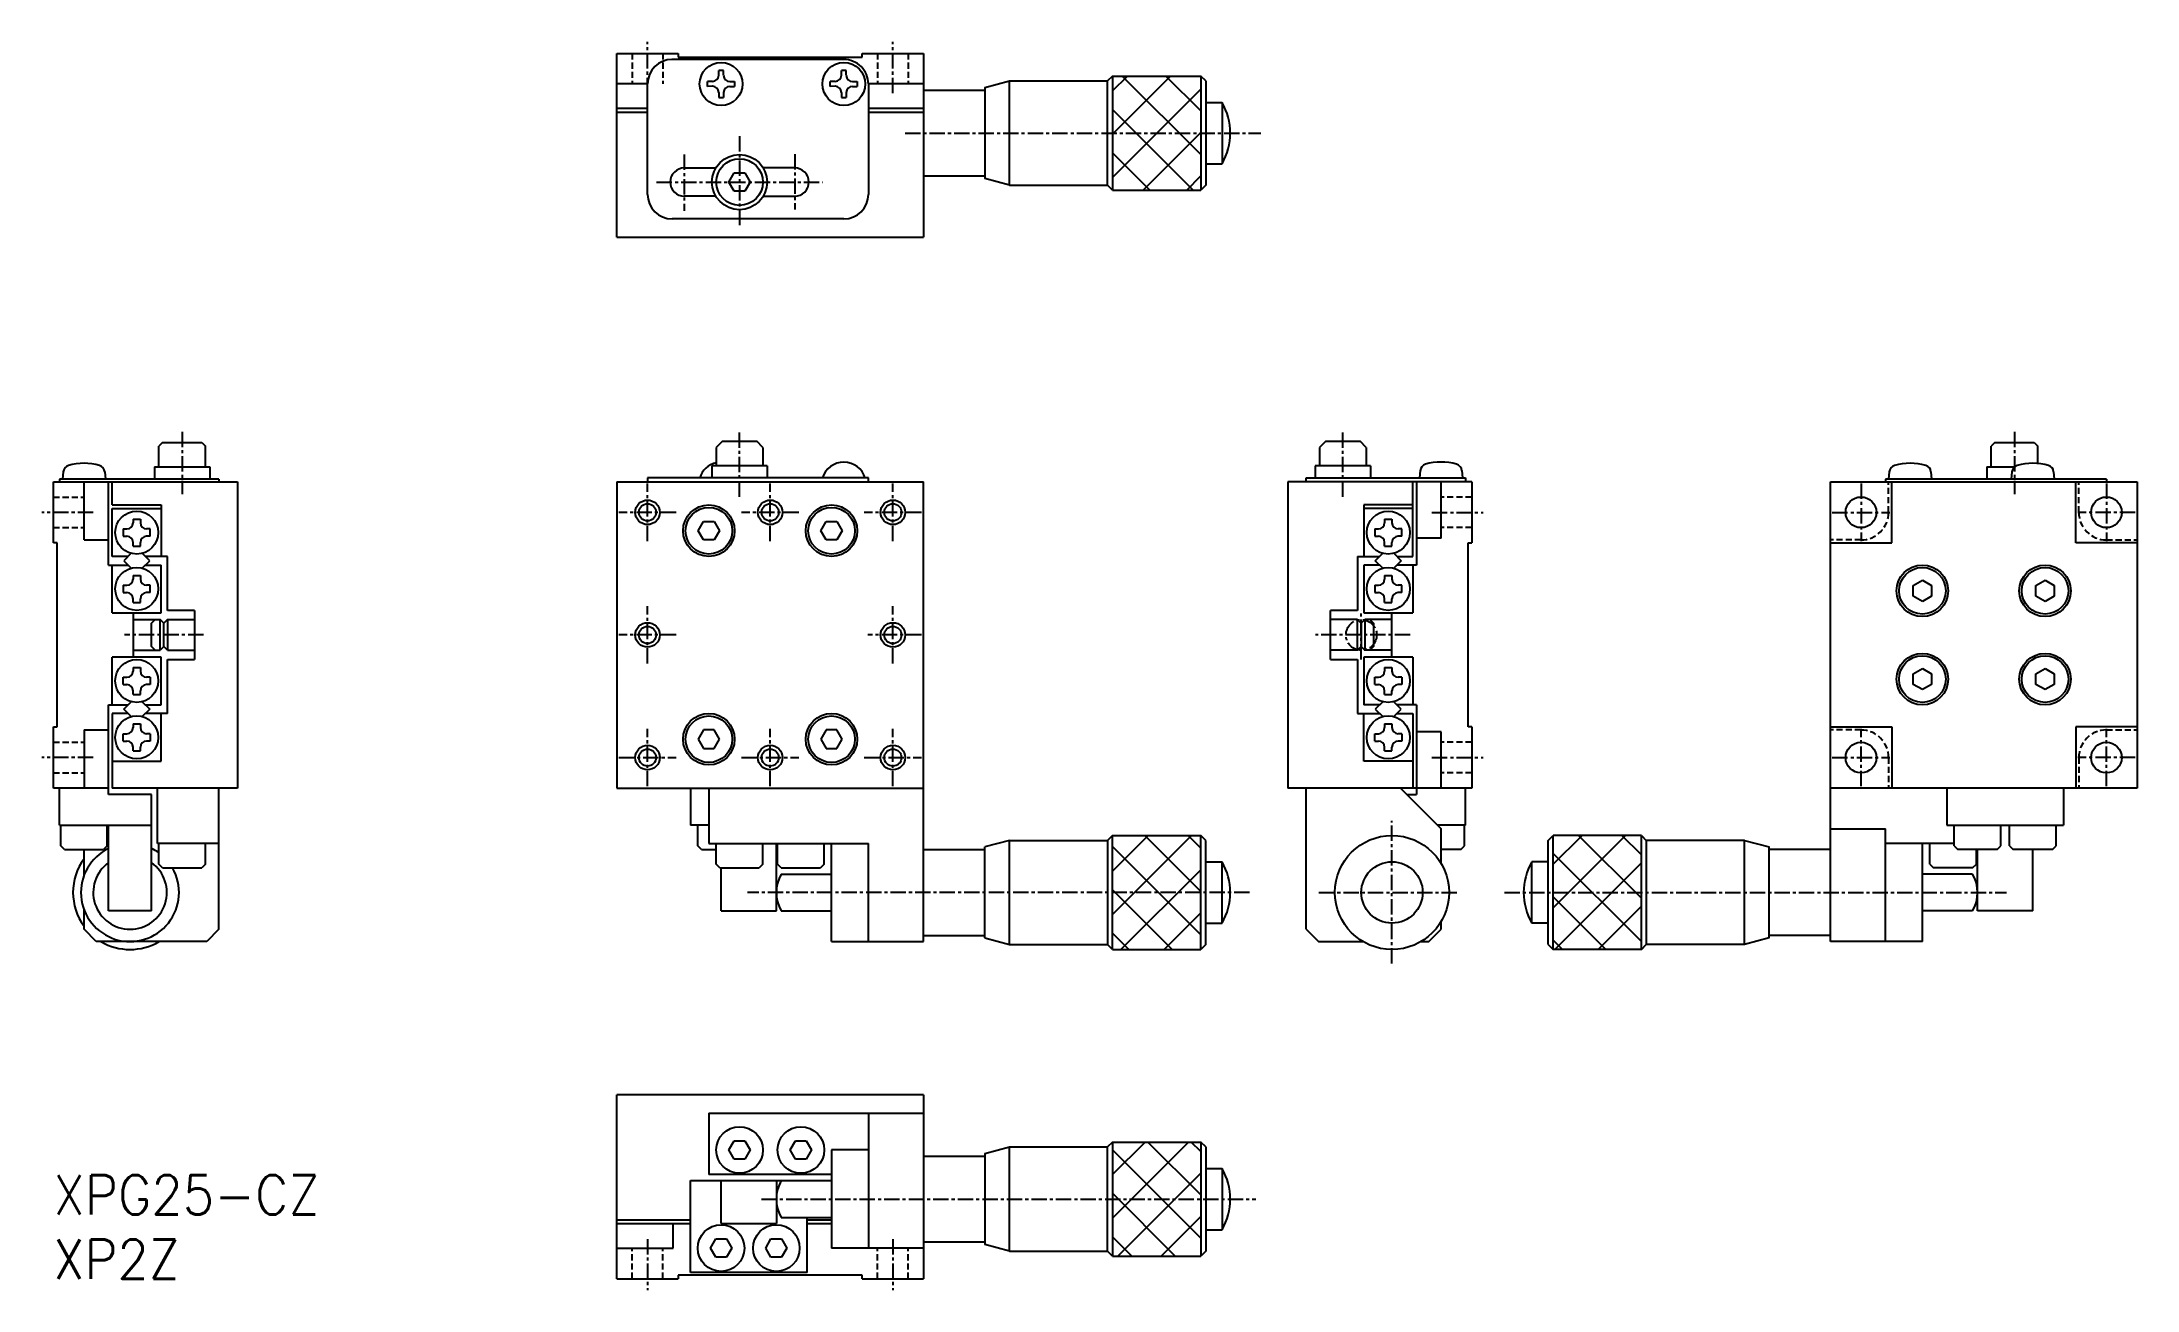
# Model space of a CAD drawing. Extents: x 260 to 431, y -7 to 95.
import ezdxf

# ---------------------------------------------------------------- set-up
doc = ezdxf.new("R2010")
doc.units = 0
doc.linetypes.add('CENTER', pattern=[2, 1.25, -0.25, 0.25, -0.25])
doc.linetypes.add('DASHED', pattern=[0.75, 0.5, -0.25])
doc.layers.get('0').update_dxf_attribs({"linetype": 'CONTINUOUS'})
doc.layers.add('CENTER', color=1, linetype='CENTER')
doc.styles.get("Standard").update_dxf_attribs({"font": 'TXT', "bigfont": 'BIGFONT'})

msp = doc.modelspace()

# ---------------------------------------------------------------- linework, layer by layer
at = {"color": 7, "linetype": 'CONTINUOUS'}
for p, q in [((306.73, 78.94), (306.73, 93.94)), ((306.73, 93.94), (311.73, 93.94)), ((311.73, 93.94), (311.73, 93.64)), ((326.73, 93.64), (326.73, 93.94)), ((326.73, 93.94), (331.73, 93.94)), ((331.73, 93.94), (331.73, 78.94)), ((325.23, 93.44), (311.21, 93.44)), ((311.73, 93.64), (326.73, 93.64)), ((315.43, 92.55), (315.03, 92.55)), ((315.03, 92.15), (315.03, 92.54)), ((315.43, 92.15), (315.43, 92.55)), ((325.43, 92.55), (325.03, 92.55)), ((325.03, 92.15), (325.03, 92.54)), ((325.43, 92.15), (325.43, 92.55)), ((309.23, 91.44), (306.73, 91.44)), ((309.23, 82.44), (309.23, 91.44)), ((314.53, 91.65), (314.13, 91.65)), ((314.13, 91.24), (314.13, 91.65)), ((314.53, 91.25), (314.13, 91.24)), ((315.03, 90.74), (315.03, 90.34)), ((315.43, 90.74), (315.43, 90.35)), ((315.93, 91.64), (316.33, 91.65)), ((315.93, 91.24), (316.33, 91.24)), ((316.33, 91.65), (316.33, 91.24)), ((324.53, 91.65), (324.13, 91.65)), ((324.13, 91.24), (324.13, 91.65)), ((324.53, 91.25), (324.13, 91.24)), ((325.03, 90.74), (325.03, 90.34)), ((325.43, 90.74), (325.43, 90.35)), ((325.93, 91.64), (326.33, 91.65)), ((325.93, 91.24), (326.33, 91.24)), ((326.33, 91.65), (326.33, 91.24)), ((331.73, 91.44), (327.23, 91.44)), ((327.23, 91.44), (327.23, 82.44)), ((331.73, 90.94), (336.73, 90.94)), ((336.73, 91.16), (338.73, 91.69)), ((336.73, 91.16), (336.73, 83.73)), ((338.73, 91.69), (346.73, 91.69)), ((338.73, 83.19), (338.73, 91.69)), ((347.13, 92.09), (346.73, 91.69)), ((346.73, 83.19), (346.73, 91.69)), ((347.13, 92.09), (347.13, 82.79)), ((347.13, 92.09), (354.33, 92.09)), ((354.33, 92.09), (354.33, 82.79)), ((354.73, 91.69), (354.33, 92.09)), ((354.73, 91.69), (354.73, 83.19)), ((309.23, 89.44), (306.73, 89.44)), ((306.73, 89.14), (309.23, 89.14)), ((315.03, 90.34), (315.43, 90.34)), ((325.03, 90.34), (325.43, 90.34)), ((331.73, 89.44), (327.23, 89.44)), ((327.23, 89.14), (331.73, 89.14)), ((354.73, 89.94), (356.06, 89.94)), ((356.06, 89.94), (356.06, 84.94)), ((312.23, 84.59), (314.79, 84.59)), ((315.86, 83.44), (316.29, 84.19)), ((316.29, 84.19), (317.16, 84.19)), ((317.16, 84.19), (317.59, 83.44)), ((321.23, 84.59), (318.66, 84.59)), ((331.73, 83.94), (336.73, 83.94)), ((338.73, 83.19), (336.73, 83.73)), ((354.73, 84.94), (356.06, 84.94)), ((314.79, 82.29), (312.23, 82.29)), ((316.29, 82.69), (315.86, 83.44)), ((317.16, 82.69), (316.29, 82.69)), ((317.59, 83.44), (317.16, 82.69)), ((318.66, 82.29), (321.23, 82.29)), ((338.73, 83.19), (346.73, 83.19)), ((347.13, 82.79), (346.73, 83.19)), ((347.13, 82.79), (354.33, 82.79)), ((354.73, 83.19), (354.33, 82.79)), ((325.23, 80.44), (311.23, 80.44)), ((306.73, 78.94), (331.73, 78.94)), ((269.7, 62.21), (269.4, 61.91)), ((269.4, 60.21), (269.4, 61.91)), ((269.7, 62.21), (272.9, 62.21)), ((272.9, 62.21), (273.2, 61.91)), ((273.2, 60.21), (273.2, 61.91)), ((315.33, 62.31), (314.83, 61.81)), ((314.83, 61.81), (314.83, 60.31)), ((315.33, 62.31), (318.13, 62.31)), ((318.63, 61.81), (318.13, 62.31)), ((318.63, 61.81), (318.63, 60.31)), ((364.51, 62.31), (364.01, 61.81)), ((364.01, 61.81), (364.01, 60.31)), ((364.51, 62.31), (367.31, 62.31)), ((367.81, 61.81), (367.31, 62.31)), ((367.81, 61.81), (367.81, 60.31)), ((419.04, 62.21), (418.74, 61.91)), ((418.74, 60.21), (418.74, 61.91)), ((419.04, 62.21), (422.24, 62.21)), ((422.24, 62.21), (422.54, 61.91)), ((422.54, 60.49), (422.54, 61.91)), ((261.6, 59.81), (261.55, 59.21)), ((264.99, 59.81), (265.05, 59.21)), ((269.05, 60.21), (273.55, 60.21)), ((269.05, 60.21), (269.05, 59.21)), ((273.55, 60.21), (273.55, 59.21)), ((314.48, 60.31), (314.48, 59.31)), ((318.98, 60.31), (314.48, 60.31)), ((318.98, 60.31), (318.98, 59.31)), ((363.66, 60.31), (363.66, 59.31)), ((368.16, 60.31), (363.66, 60.31)), ((368.16, 60.31), (368.16, 59.31)), ((372.21, 59.91), (372.16, 59.31)), ((375.61, 59.91), (375.66, 59.31)), ((410.44, 59.81), (410.39, 59.21)), ((413.84, 59.82), (413.89, 59.21)), ((418.39, 60.21), (420.66, 60.21)), ((418.39, 60.21), (418.39, 59.21)), ((420.44, 59.81), (420.39, 59.21)), ((423.84, 59.82), (423.89, 59.21)), ((260.8, 54.01), (260.8, 59.01)), ((260.8, 59.01), (275.8, 59.01)), ((274.3, 59.21), (261.3, 59.21)), ((261.3, 59.21), (261.3, 59.01)), ((263.3, 54.26), (263.3, 59.01)), ((265.3, 52.21), (265.3, 59.01)), ((265.6, 57.11), (265.6, 59.01)), ((274.3, 59.21), (274.3, 59.01)), ((275.8, 59.01), (275.8, 34.01)), ((306.73, 59.01), (306.73, 34.01)), ((306.73, 59.01), (331.73, 59.01)), ((327.23, 59.31), (309.23, 59.31)), ((309.23, 59.31), (309.23, 59.01)), ((327.23, 59.01), (327.23, 59.31)), ((331.73, 21.51), (331.73, 59.01)), ((376.41, 59.01), (361.41, 59.01)), ((361.41, 59.01), (361.41, 34.01)), ((362.91, 59.31), (375.91, 59.31)), ((362.91, 59.01), (362.91, 59.31)), ((371.61, 52.91), (371.61, 59.01)), ((371.91, 59.01), (371.91, 52.21)), ((373.91, 54.41), (373.91, 59.01)), ((375.91, 59.31), (375.91, 59.01)), ((376.41, 59.01), (376.41, 54.01)), ((405.64, 21.51), (405.64, 59.01)), ((405.64, 59.01), (430.64, 59.01)), ((428.14, 59.21), (410.14, 59.21)), ((410.14, 59.21), (410.14, 59.01)), ((410.64, 54.01), (410.64, 59.01)), ((425.64, 54.01), (425.64, 59.01)), ((428.14, 59.21), (428.14, 59.01)), ((430.64, 59.01), (430.64, 34.01)), ((265.6, 57.11), (269.6, 57.11)), ((265.6, 52.91), (265.6, 56.81)), ((265.6, 56.81), (269.6, 56.81)), ((269.6, 57.11), (269.6, 52.91)), ((367.61, 57.11), (367.61, 52.91)), ((371.61, 57.11), (367.61, 57.11)), ((371.61, 56.81), (367.61, 56.81)), ((266.5, 55.16), (266.5, 54.56)), ((266.5, 55.16), (266.8, 55.16)), ((267.3, 55.96), (267.3, 55.66)), ((267.3, 55.96), (267.9, 55.96)), ((267.9, 55.96), (267.9, 55.66)), ((268.7, 55.16), (268.4, 55.16)), ((268.7, 54.56), (268.7, 55.16)), ((313.36, 55.01), (313.79, 55.76)), ((313.79, 54.26), (313.36, 55.01)), ((313.79, 55.76), (314.66, 55.76)), ((314.66, 55.76), (315.09, 55.01)), ((315.09, 55.01), (314.66, 54.26)), ((323.36, 55.01), (323.79, 55.76)), ((323.79, 54.26), (323.36, 55.01)), ((323.79, 55.76), (324.66, 55.76)), ((324.66, 55.76), (325.09, 55.01)), ((325.09, 55.01), (324.66, 54.26)), ((368.51, 55.16), (368.81, 55.16)), ((368.51, 55.16), (368.51, 54.56)), ((369.31, 55.96), (369.91, 55.96)), ((369.31, 55.96), (369.31, 55.66)), ((369.91, 55.96), (369.91, 55.66)), ((370.71, 55.16), (370.41, 55.16)), ((370.71, 54.56), (370.71, 55.16)), ((261.1, 54.01), (260.8, 54.01)), ((261.1, 39.01), (261.1, 54.01)), ((263.3, 54.26), (265.3, 54.26)), ((266.5, 54.56), (266.8, 54.56)), ((267.15, 53.17), (266.54, 52.56)), ((267.3, 53.76), (267.3, 54.06)), ((267.3, 53.76), (267.9, 53.76)), ((267.9, 53.76), (267.9, 54.06)), ((268.66, 52.56), (268.05, 53.17)), ((268.7, 54.56), (268.4, 54.56)), ((314.66, 54.26), (313.79, 54.26)), ((324.66, 54.26), (323.79, 54.26)), ((368.51, 54.56), (368.81, 54.56)), ((368.55, 52.56), (369.16, 53.17)), ((369.31, 53.76), (369.31, 54.06)), ((369.31, 53.76), (369.91, 53.76)), ((369.91, 53.76), (369.91, 54.06)), ((370.06, 53.17), (370.67, 52.56)), ((370.71, 54.56), (370.41, 54.56)), ((373.91, 54.41), (371.91, 54.41)), ((376.11, 54.01), (376.41, 54.01)), ((376.11, 39.01), (376.11, 54.01)), ((405.64, 54.01), (410.64, 54.01)), ((430.64, 54.01), (425.64, 54.01)), ((265.3, 52.21), (266.89, 52.21)), ((266.89, 52.91), (265.6, 52.91)), ((265.6, 48.31), (265.6, 52.21)), ((266.54, 52.56), (267.15, 51.95)), ((267.3, 51.36), (267.3, 51.06)), ((267.3, 51.36), (267.9, 51.36)), ((267.9, 51.36), (267.9, 51.06)), ((268.05, 51.95), (268.66, 52.56)), ((270.1, 52.91), (268.31, 52.91)), ((268.31, 52.21), (269.6, 52.21)), ((269.6, 48.31), (269.6, 52.21)), ((270.1, 48.51), (270.1, 52.91)), ((367.11, 52.91), (367.11, 48.51)), ((367.11, 52.91), (368.9, 52.91)), ((367.61, 52.21), (367.61, 48.31)), ((368.9, 52.21), (367.61, 52.21)), ((369.16, 51.95), (368.55, 52.56)), ((369.31, 51.36), (369.31, 51.06)), ((369.31, 51.36), (369.91, 51.36)), ((369.91, 51.36), (369.91, 51.06)), ((370.67, 52.56), (370.06, 51.95)), ((370.32, 52.91), (371.61, 52.91)), ((371.91, 52.21), (370.32, 52.21)), ((371.61, 52.21), (371.61, 48.31)), ((266.5, 50.56), (266.5, 49.96)), ((266.5, 50.56), (266.8, 50.56)), ((266.5, 49.96), (266.8, 49.96)), ((268.7, 50.56), (268.4, 50.56)), ((268.7, 49.96), (268.4, 49.96)), ((268.7, 49.96), (268.7, 50.56)), ((368.51, 50.56), (368.51, 49.96)), ((368.51, 50.56), (368.81, 50.56)), ((368.51, 49.96), (368.81, 49.96)), ((370.71, 50.56), (370.41, 50.56)), ((370.71, 49.96), (370.41, 49.96)), ((370.71, 49.96), (370.71, 50.56)), ((412.39, 50.55), (413.14, 50.98)), ((412.39, 49.68), (412.39, 50.55)), ((413.14, 49.25), (412.39, 49.68)), ((413.14, 50.98), (413.89, 50.55)), ((413.89, 49.68), (413.14, 49.25)), ((413.89, 50.55), (413.89, 49.68)), ((422.39, 50.55), (423.14, 50.98)), ((422.39, 49.68), (422.39, 50.55)), ((423.14, 49.25), (422.39, 49.68)), ((423.14, 50.98), (423.89, 50.55)), ((423.89, 49.68), (423.14, 49.25)), ((423.89, 50.55), (423.89, 49.68)), ((265.6, 48.31), (269.6, 48.31)), ((267.3, 49.16), (267.3, 49.46)), ((267.3, 49.16), (267.9, 49.16)), ((267.3, 48.31), (267.3, 44.71)), ((267.9, 49.16), (267.9, 49.46)), ((272.3, 48.51), (270.1, 48.51)), ((272.3, 48.51), (272.3, 44.51)), ((364.91, 44.51), (364.91, 48.51)), ((367.11, 48.51), (364.91, 48.51)), ((367.61, 48.31), (371.61, 48.31)), ((369.31, 49.16), (369.31, 49.46)), ((369.31, 49.16), (369.91, 49.16)), ((369.91, 49.16), (369.91, 49.46)), ((369.91, 44.71), (369.91, 48.31)), ((267.3, 47.76), (269.5, 47.76)), ((268.8, 47.46), (269.1, 47.76)), ((268.8, 45.56), (268.8, 47.46)), ((269.8, 47.46), (269.5, 47.76)), ((269.5, 45.26), (269.5, 47.76)), ((270.1, 47.76), (269.8, 47.46)), ((269.8, 45.56), (269.8, 47.46)), ((270.1, 47.76), (272.3, 47.76)), ((270.1, 47.76), (270.1, 45.26)), ((367.11, 47.76), (364.91, 47.76)), ((367.11, 45.26), (367.11, 47.76)), ((367.11, 47.76), (367.41, 47.46)), ((367.41, 47.46), (367.71, 47.76)), ((367.41, 47.46), (367.41, 45.56)), ((369.91, 47.76), (367.71, 47.76)), ((367.71, 47.76), (367.71, 45.26)), ((368.11, 47.76), (368.41, 47.46)), ((368.41, 47.46), (368.41, 45.56)), ((265.6, 40.81), (265.6, 44.71)), ((269.6, 44.71), (265.6, 44.71)), ((267.3, 45.26), (269.5, 45.26)), ((269.1, 45.26), (268.8, 45.56)), ((269.8, 45.56), (269.5, 45.26)), ((269.6, 40.81), (269.6, 44.71)), ((270.1, 45.26), (269.8, 45.56)), ((270.1, 45.26), (272.3, 45.26)), ((270.1, 44.51), (272.3, 44.51)), ((270.1, 40.11), (270.1, 44.51)), ((367.11, 45.26), (364.91, 45.26)), ((364.91, 44.51), (367.11, 44.51)), ((367.11, 45.26), (367.41, 45.56)), ((367.11, 44.51), (367.11, 40.11)), ((367.41, 45.56), (367.71, 45.26)), ((371.61, 44.71), (367.61, 44.71)), ((367.61, 44.71), (367.61, 40.81)), ((369.91, 45.26), (367.71, 45.26)), ((368.41, 45.56), (368.11, 45.26)), ((371.61, 44.71), (371.61, 40.81)), ((266.5, 43.06), (266.8, 43.06)), ((266.5, 42.46), (266.5, 43.06)), ((267.3, 43.86), (267.9, 43.86)), ((267.3, 43.86), (267.3, 43.56)), ((267.9, 43.86), (267.9, 43.56)), ((268.7, 43.06), (268.4, 43.06)), ((268.7, 43.06), (268.7, 42.46)), ((368.51, 43.06), (368.81, 43.06)), ((368.51, 42.46), (368.51, 43.06)), ((369.31, 43.86), (369.91, 43.86)), ((369.31, 43.86), (369.31, 43.56)), ((369.91, 43.86), (369.91, 43.56)), ((370.71, 43.06), (370.41, 43.06)), ((370.71, 43.06), (370.71, 42.46)), ((412.39, 43.35), (413.14, 43.78)), ((412.39, 42.48), (412.39, 43.35)), ((413.14, 43.78), (413.89, 43.35)), ((413.89, 43.35), (413.89, 42.48)), ((422.39, 43.35), (423.14, 43.78)), ((422.39, 42.48), (422.39, 43.35)), ((423.14, 43.78), (423.89, 43.35)), ((423.89, 43.35), (423.89, 42.48)), ((266.5, 42.46), (266.8, 42.46)), ((266.54, 40.46), (267.15, 41.07)), ((267.3, 41.66), (267.3, 41.96)), ((267.3, 41.66), (267.9, 41.66)), ((267.9, 41.66), (267.9, 41.96)), ((268.05, 41.07), (268.66, 40.46)), ((268.7, 42.46), (268.4, 42.46)), ((368.51, 42.46), (368.81, 42.46)), ((369.16, 41.07), (368.55, 40.46)), ((369.31, 41.66), (369.31, 41.96)), ((369.31, 41.66), (369.91, 41.66)), ((369.91, 41.66), (369.91, 41.96)), ((370.67, 40.46), (370.06, 41.07)), ((370.71, 42.46), (370.41, 42.46)), ((413.14, 42.05), (412.39, 42.48)), ((413.89, 42.48), (413.14, 42.05)), ((423.14, 42.05), (422.39, 42.48)), ((423.89, 42.48), (423.14, 42.05)), ((265.3, 33.51), (265.3, 40.81)), ((265.3, 40.81), (266.89, 40.81)), ((265.6, 40.11), (265.6, 34.01)), ((266.89, 40.11), (265.6, 40.11)), ((267.15, 39.85), (266.54, 40.46)), ((268.66, 40.46), (268.05, 39.85)), ((268.31, 40.81), (269.6, 40.81)), ((270.1, 40.11), (268.31, 40.11)), ((269.6, 36.21), (269.6, 40.11)), ((367.11, 40.11), (368.9, 40.11)), ((368.9, 40.81), (367.61, 40.81)), ((367.61, 36.21), (367.61, 40.11)), ((368.55, 40.46), (369.16, 39.85)), ((370.06, 39.85), (370.67, 40.46)), ((371.91, 40.81), (370.32, 40.81)), ((370.32, 40.11), (371.61, 40.11)), ((371.61, 40.11), (371.61, 34.01)), ((371.91, 40.81), (371.91, 33.51)), ((260.8, 34.01), (260.8, 39.01)), ((260.8, 39.01), (261.1, 39.01)), ((263.3, 38.76), (263.3, 34.01)), ((263.3, 38.76), (265.3, 38.76)), ((266.5, 37.86), (266.5, 38.46)), ((266.5, 38.46), (266.8, 38.46)), ((266.5, 37.86), (266.8, 37.86)), ((267.3, 39.26), (267.3, 38.96)), ((267.3, 39.26), (267.9, 39.26)), ((267.9, 39.26), (267.9, 38.96)), ((268.7, 38.46), (268.4, 38.46)), ((268.7, 37.86), (268.4, 37.86)), ((268.7, 38.46), (268.7, 37.86)), ((313.79, 38.76), (313.36, 38.01)), ((313.36, 38.01), (313.79, 37.26)), ((314.66, 38.76), (313.79, 38.76)), ((315.09, 38.01), (314.66, 38.76)), ((314.66, 37.26), (315.09, 38.01)), ((323.79, 38.76), (323.36, 38.01)), ((323.36, 38.01), (323.79, 37.26)), ((324.66, 38.76), (323.79, 38.76)), ((325.09, 38.01), (324.66, 38.76)), ((324.66, 37.26), (325.09, 38.01)), ((368.51, 38.46), (368.81, 38.46)), ((368.51, 37.86), (368.51, 38.46)), ((368.51, 37.86), (368.81, 37.86)), ((369.31, 39.26), (369.91, 39.26)), ((369.31, 39.26), (369.31, 38.96)), ((369.91, 39.26), (369.91, 38.96)), ((370.71, 38.46), (370.41, 38.46)), ((370.71, 37.86), (370.41, 37.86)), ((370.71, 38.46), (370.71, 37.86)), ((373.91, 38.61), (371.91, 38.61)), ((373.91, 34.01), (373.91, 38.61)), ((376.41, 39.01), (376.11, 39.01)), ((376.41, 39.01), (376.41, 34.01)), ((405.64, 39.01), (410.64, 39.01)), ((410.64, 39.01), (410.64, 34.01)), ((425.64, 39.01), (425.64, 34.01)), ((430.64, 39.01), (425.64, 39.01)), ((265.6, 36.21), (269.6, 36.21)), ((267.3, 37.06), (267.3, 37.36)), ((267.3, 37.06), (267.9, 37.06)), ((267.9, 37.06), (267.9, 37.36)), ((313.79, 37.26), (314.66, 37.26)), ((323.79, 37.26), (324.66, 37.26)), ((371.61, 36.21), (367.61, 36.21)), ((369.31, 37.06), (369.31, 37.36)), ((369.31, 37.06), (369.91, 37.06)), ((369.91, 37.06), (369.91, 37.36)), ((265.3, 34.01), (260.8, 34.01)), ((261.3, 31.01), (261.3, 34.01)), ((268.8, 33.51), (265.3, 33.51)), ((275.8, 34.01), (265.6, 34.01)), ((268.8, 24.01), (268.8, 33.51)), ((269.3, 29.51), (269.3, 34.01)), ((274.3, 22.51), (274.3, 34.01)), ((306.73, 34.01), (331.73, 34.01)), ((312.73, 34.01), (312.73, 31.01)), ((314.23, 34.01), (314.23, 29.51)), ((376.41, 34.01), (361.41, 34.01)), ((362.91, 22.51), (362.91, 34.01)), ((370.61, 34.01), (373.91, 30.71)), ((371.11, 33.51), (371.91, 33.51)), ((375.91, 31.01), (375.91, 34.01)), ((430.64, 34.01), (405.64, 34.01)), ((415.14, 34.01), (415.14, 31.01)), ((424.64, 34.01), (424.64, 31.01)), ((261.3, 31.01), (268.8, 31.01)), ((261.4, 29.31), (261.4, 31.01)), ((265.2, 29.31), (265.2, 31.01)), ((265.3, 24.01), (265.3, 31.01)), ((314.23, 31.01), (312.73, 31.01)), ((313.33, 29.31), (313.33, 31.01)), ((375.91, 31.01), (373.61, 31.01)), ((375.91, 31.01), (373.61, 31.01)), ((375.81, 29.31), (375.81, 31.01)), ((415.14, 31.01), (424.64, 31.01)), ((415.74, 29.31), (415.74, 31.01)), ((419.54, 29.31), (419.54, 31.01)), ((420.24, 29.31), (420.24, 31.01)), ((424.04, 29.31), (424.04, 31.01)), ((261.7, 29.01), (261.4, 29.31)), ((265.2, 29.31), (264.9, 29.01)), ((274.3, 29.51), (269.3, 29.51)), ((269.4, 27.81), (269.4, 29.51)), ((273.2, 27.81), (273.2, 29.51)), ((313.63, 29.01), (313.33, 29.31)), ((314.23, 29.51), (327.23, 29.51)), ((314.83, 27.81), (314.83, 29.51)), ((318.63, 27.81), (318.63, 29.51)), ((319.73, 24.01), (319.73, 29.51)), ((319.83, 27.81), (319.83, 29.51)), ((323.63, 27.81), (323.63, 29.51)), ((324.23, 21.51), (324.23, 29.51)), ((327.23, 21.51), (327.23, 29.51)), ((338.73, 29.76), (336.73, 29.23)), ((336.73, 21.8), (336.73, 29.23)), ((338.73, 29.76), (346.73, 29.76)), ((338.73, 21.26), (338.73, 29.76)), ((347.13, 30.16), (346.73, 29.76)), ((346.73, 29.76), (346.73, 21.26)), ((347.13, 20.86), (347.13, 30.16)), ((347.13, 30.16), (354.33, 30.16)), ((354.33, 20.86), (354.33, 30.16)), ((354.73, 29.76), (354.33, 30.16)), ((354.73, 21.26), (354.73, 29.76)), ((373.91, 27.88), (373.91, 30.71)), ((375.51, 29.01), (375.81, 29.31)), ((382.64, 29.76), (383.04, 30.16)), ((382.64, 21.26), (382.64, 29.76)), ((383.04, 20.86), (383.04, 30.16)), ((390.24, 30.16), (383.04, 30.16)), ((390.24, 20.86), (390.24, 30.16)), ((390.24, 30.16), (390.64, 29.76)), ((398.64, 29.76), (390.64, 29.76)), ((390.64, 29.76), (390.64, 21.26)), ((398.64, 29.76), (400.64, 29.23)), ((398.64, 21.26), (398.64, 29.76)), ((400.64, 21.8), (400.64, 29.23)), ((405.64, 30.71), (410.14, 30.71)), ((410.14, 21.51), (410.14, 30.71)), ((415.74, 29.51), (410.14, 29.51)), ((413.14, 21.51), (413.14, 29.51)), ((413.74, 27.81), (413.74, 29.51)), ((415.74, 29.31), (416.04, 29.01)), ((419.24, 29.01), (419.54, 29.31)), ((420.24, 29.31), (420.54, 29.01)), ((423.74, 29.01), (424.04, 29.31)), ((261.7, 29.01), (264.9, 29.01)), ((263.3, 26.9), (263.3, 29.01)), ((269.7, 27.51), (269.4, 27.81)), ((269.7, 27.51), (272.9, 27.51)), ((273.2, 27.81), (272.9, 27.51)), ((313.63, 29.01), (314.83, 29.01)), ((315.13, 27.51), (314.83, 27.81)), ((315.13, 27.51), (318.33, 27.51)), ((315.23, 24.01), (315.23, 27.51)), ((318.63, 27.81), (318.33, 27.51)), ((320.13, 27.51), (319.83, 27.81)), ((320.13, 27.51), (323.33, 27.51)), ((323.63, 27.81), (323.33, 27.51)), ((331.73, 29.01), (336.73, 29.01)), ((354.73, 28.01), (356.06, 28.01)), ((356.06, 23.01), (356.06, 28.01)), ((375.51, 29.01), (373.91, 29.01)), ((381.31, 23.01), (381.31, 28.01)), ((382.64, 28.01), (381.31, 28.01)), ((405.64, 29.01), (400.64, 29.01)), ((413.74, 27.81), (414.04, 27.51)), ((417.24, 27.51), (414.04, 27.51)), ((419.24, 29.01), (416.04, 29.01)), ((417.24, 27.51), (417.54, 27.81)), ((417.54, 27.81), (417.54, 29.01)), ((417.64, 24.01), (417.64, 29.01)), ((423.74, 29.01), (420.54, 29.01)), ((422.14, 24.01), (422.14, 29.01)), ((320.13, 27.01), (324.23, 27.01)), ((417.24, 27.01), (413.14, 27.01)), ((263.3, 22.51), (263.3, 24.12)), ((268.8, 24.01), (265.3, 24.01)), ((315.23, 24.01), (319.73, 24.01)), ((320.13, 24.01), (324.23, 24.01)), ((417.24, 24.01), (413.14, 24.01)), ((422.14, 24.01), (417.64, 24.01)), ((264.3, 21.51), (263.3, 22.51)), ((274.3, 22.51), (273.3, 21.51)), ((354.73, 23.01), (356.06, 23.01)), ((362.91, 22.51), (363.91, 21.51)), ((372.91, 21.51), (373.91, 22.51)), ((373.91, 22.51), (373.91, 23.14)), ((382.64, 23.01), (381.31, 23.01)), ((273.3, 21.51), (264.3, 21.51)), ((324.23, 21.51), (331.73, 21.51)), ((331.73, 22.01), (336.73, 22.01)), ((336.73, 21.8), (338.73, 21.26)), ((338.73, 21.26), (346.73, 21.26)), ((347.13, 20.86), (346.73, 21.26)), ((347.13, 20.86), (354.33, 20.86)), ((354.73, 21.26), (354.33, 20.86)), ((363.91, 21.51), (367.54, 21.51)), ((372.28, 21.51), (372.91, 21.51)), ((382.64, 21.26), (383.04, 20.86)), ((390.24, 20.86), (383.04, 20.86)), ((390.24, 20.86), (390.64, 21.26)), ((398.64, 21.26), (390.64, 21.26)), ((400.64, 21.8), (398.64, 21.26)), ((405.64, 22.01), (400.64, 22.01)), ((413.14, 21.51), (405.64, 21.51)), ((306.73, -5.99), (306.73, 9.01)), ((331.73, 9.01), (306.73, 9.01)), ((331.73, 9.01), (331.73, -5.99)), ((314.23, 7.51), (314.23, 2.51)), ((314.23, 7.51), (331.73, 7.51)), ((327.23, 7.51), (327.23, -3.49)), ((315.86, 4.51), (316.29, 5.26)), ((316.29, 5.26), (317.16, 5.26)), ((317.16, 5.26), (317.59, 4.51)), ((320.86, 4.51), (321.29, 5.26)), ((321.29, 5.26), (322.16, 5.26)), ((322.16, 5.26), (322.59, 4.51)), ((347.13, 5.16), (346.73, 4.76)), ((347.13, 5.16), (347.13, -4.14)), ((347.13, 5.16), (354.33, 5.16)), ((354.33, 5.16), (354.33, -4.14)), ((354.73, 4.76), (354.33, 5.16)), ((316.29, 3.76), (315.86, 4.51)), ((317.16, 3.76), (316.29, 3.76)), ((317.59, 4.51), (317.16, 3.76)), ((321.29, 3.76), (320.86, 4.51)), ((322.16, 3.76), (321.29, 3.76)), ((322.59, 4.51), (322.16, 3.76)), ((324.23, 4.51), (324.23, -3.49)), ((327.23, 4.51), (324.23, 4.51)), ((331.73, 4.01), (336.73, 4.01)), ((336.73, 4.23), (338.73, 4.76)), ((336.73, 4.23), (336.73, -3.2)), ((338.73, 4.76), (346.73, 4.76)), ((338.73, -3.74), (338.73, 4.76)), ((346.73, -3.74), (346.73, 4.76)), ((354.73, 4.76), (354.73, -3.74)), ((312.73, 2.01), (324.23, 2.01)), ((312.73, -5.49), (312.73, 2.01)), ((324.23, 2.51), (314.23, 2.51)), ((315.23, -1.49), (315.23, 2.01)), ((319.73, 2.01), (319.73, -1.49)), ((354.73, 3.01), (356.06, 3.01)), ((356.06, 3.01), (356.06, -1.99)), ((306.73, -1.19), (312.73, -1.19)), ((306.73, -1.49), (312.73, -1.49)), ((311.33, -3.49), (311.33, -1.49)), ((315.23, -1.49), (319.73, -1.49)), ((320.13, -0.99), (324.23, -0.99)), ((322.23, -5.49), (322.23, -0.99)), ((322.23, -1.19), (324.23, -1.19)), ((322.23, -1.49), (324.23, -1.49)), ((314.36, -3.49), (314.79, -2.74)), ((314.79, -2.74), (315.66, -2.74)), ((315.66, -2.74), (316.09, -3.49)), ((318.86, -3.49), (319.29, -2.74)), ((319.29, -2.74), (320.16, -2.74)), ((320.16, -2.74), (320.59, -3.49)), ((331.73, -2.99), (336.73, -2.99)), ((338.73, -3.74), (336.73, -3.2)), ((354.73, -1.99), (356.06, -1.99)), ((306.73, -3.49), (311.33, -3.49)), ((314.79, -4.24), (314.36, -3.49)), ((315.66, -4.24), (314.79, -4.24)), ((316.09, -3.49), (315.66, -4.24)), ((319.29, -4.24), (318.86, -3.49)), ((320.16, -4.24), (319.29, -4.24)), ((320.59, -3.49), (320.16, -4.24)), ((331.73, -3.49), (324.23, -3.49)), ((338.73, -3.74), (346.73, -3.74)), ((347.13, -4.14), (346.73, -3.74)), ((347.13, -4.14), (354.33, -4.14)), ((354.73, -3.74), (354.33, -4.14)), ((306.73, -5.99), (311.73, -5.99)), ((311.73, -5.69), (311.73, -5.99)), ((326.73, -5.69), (311.73, -5.69)), ((322.23, -5.49), (312.73, -5.49)), ((326.73, -5.99), (326.73, -5.69)), ((326.73, -5.99), (331.73, -5.99))]:
    msp.add_line(p, q, dxfattribs=at)
at = {"color": 3, "linetype": 'DASHED'}
for p, q in [((307.98, 93.94), (307.98, 91.44)), ((310.48, 93.94), (310.48, 91.44)), ((327.98, 93.94), (327.98, 91.44)), ((330.48, 93.94), (330.48, 91.44)), ((410.39, 56.51), (410.39, 59.01)), ((425.89, 56.51), (425.89, 59.01)), ((260.8, 57.76), (263.3, 57.76)), ((376.41, 57.76), (373.91, 57.76)), ((260.8, 55.26), (263.3, 55.26)), ((376.41, 55.26), (373.91, 55.26)), ((408.14, 54.26), (405.64, 54.26)), ((428.14, 54.26), (430.64, 54.26)), ((260.8, 37.76), (263.3, 37.76)), ((376.41, 37.76), (373.91, 37.76)), ((408.14, 38.76), (405.64, 38.76)), ((428.14, 38.76), (430.64, 38.76)), ((410.39, 36.51), (410.39, 34.01)), ((425.89, 36.51), (425.89, 34.01)), ((260.8, 35.26), (263.3, 35.26)), ((376.41, 35.26), (373.91, 35.26)), ((307.98, -5.99), (307.98, -3.49)), ((310.48, -5.99), (310.48, -3.49)), ((327.98, -5.99), (327.98, -3.49)), ((330.48, -5.99), (330.48, -3.49))]:
    msp.add_line(p, q, dxfattribs=at)
at = {"color": 3, "linetype": 'CONTINUOUS'}
for p, q in [((347.13, 90.88), (348.34, 92.09)), ((347.13, 87.35), (351.87, 92.09)), ((347.13, 83.81), (354.33, 91.01)), ((354.33, 85.7), (347.93, 92.09)), ((354.33, 89.24), (351.47, 92.09)), ((353.7, 82.79), (347.13, 89.37)), ((349.64, 82.79), (354.33, 87.48)), ((350.16, 82.79), (347.13, 85.83)), ((353.18, 82.79), (354.33, 83.94)), ((347.13, 27.24), (350.04, 30.16)), ((347.13, 23.71), (353.58, 30.16)), ((354.33, 22.06), (347.13, 29.26)), ((354.33, 25.6), (349.76, 30.16)), ((354.33, 29.13), (353.3, 30.16)), ((383.04, 27.81), (385.4, 30.16)), ((383.04, 24.27), (388.94, 30.16)), ((390.24, 25.04), (385.12, 30.16)), ((390.24, 28.57), (388.65, 30.16)), ((347.82, 20.86), (354.33, 27.37)), ((390.24, 21.5), (383.04, 28.7)), ((383.17, 20.86), (390.24, 27.93)), ((351.99, 20.86), (347.13, 25.73)), ((387.35, 20.86), (383.04, 25.16)), ((386.71, 20.86), (390.24, 24.4)), ((351.35, 20.86), (354.33, 23.84)), ((348.45, 20.86), (347.13, 22.19)), ((383.81, 20.86), (383.04, 21.63)), ((390.24, 20.86), (390.24, 20.86)), ((347.13, 2.5), (349.79, 5.16)), ((347.13, -1.04), (353.33, 5.16)), ((354.33, 0.85), (350.01, 5.16)), ((354.33, 4.38), (353.55, 5.16)), ((354.33, -2.69), (347.13, 4.51)), ((347.56, -4.14), (354.33, 2.63)), ((352.24, -4.14), (347.13, 0.98)), ((351.1, -4.14), (354.33, -0.91)), ((348.71, -4.14), (347.13, -2.56))]:
    msp.add_line(p, q, dxfattribs=at)
at = {"color": 7, "linetype": 'CONTINUOUS'}
for centre, radius in [((315.23, 91.44), 1.75), ((325.23, 91.44), 1.75), ((316.73, 83.44), 2.25), ((316.73, 83.44), 1.9), ((267.6, 54.86), 1.75), ((314.23, 55.01), 2.1), ((314.23, 55.01), 1.9), ((324.23, 55.01), 2.1), ((324.23, 55.01), 1.9), ((369.61, 54.86), 1.75), ((408.14, 56.51), 1.25), ((428.14, 56.51), 1.25), ((267.6, 50.26), 1.75), ((369.61, 50.26), 1.75), ((413.14, 50.11), 2.1), ((413.14, 50.11), 1.9), ((423.14, 50.11), 2.1), ((423.14, 50.11), 1.9), ((267.6, 42.76), 1.75), ((369.61, 42.76), 1.75), ((413.14, 42.91), 2.1), ((413.14, 42.91), 1.9), ((423.14, 42.91), 2.1), ((423.14, 42.91), 1.9), ((267.6, 38.16), 1.75), ((314.23, 38.01), 2.1), ((314.23, 38.01), 1.9), ((324.23, 38.01), 2.1), ((324.23, 38.01), 1.9), ((369.61, 38.16), 1.75), ((408.14, 36.51), 1.25), ((428.14, 36.51), 1.25), ((369.91, 25.51), 4.65), ((369.91, 25.51), 2.5), ((316.73, 4.51), 1.9), ((321.73, 4.51), 1.9), ((315.23, -3.49), 1.9), ((319.73, -3.49), 1.9)]:
    msp.add_circle(centre, radius, dxfattribs=at)
at = {"color": 3, "linetype": 'CONTINUOUS'}
for centre, radius in [((309.23, 56.51), 1), ((309.23, 56.51), 0.7), ((319.23, 56.51), 1), ((319.23, 56.51), 0.7), ((329.23, 56.51), 1), ((329.23, 56.51), 0.7), ((309.23, 46.51), 1), ((309.23, 46.51), 0.7), ((329.23, 46.51), 1), ((329.23, 46.51), 0.7), ((309.23, 36.51), 1), ((309.23, 36.51), 0.7), ((319.23, 36.51), 1), ((319.23, 36.51), 0.7), ((329.23, 36.51), 1), ((329.23, 36.51), 0.7)]:
    msp.add_circle(centre, radius, dxfattribs=at)
at = {"color": 7, "linetype": 'CONTINUOUS'}
for centre, radius, start, end in [((311.23, 91.44), 2, 90, 180), ((325.23, 91.44), 2, 0, 90.0005), ((314.53, 92.15), 0.5, 270, 0), ((314.53, 90.75), 0.5, 0, 90), ((315.93, 92.14), 0.5, 180, 270), ((315.93, 90.74), 0.5, 90, 180), ((324.53, 92.15), 0.5, 270, 0), ((324.53, 90.75), 0.5, 0, 90), ((325.93, 92.14), 0.5, 180, 270), ((325.93, 90.74), 0.5, 90, 180), ((351.73, 87.44), 5, 329.999, 30.001), ((312.23, 83.44), 1.15, 90, 270), ((321.23, 83.44), 1.15, 270, 90), ((311.23, 82.44), 2, 180, 270), ((325.23, 82.44), 2, 270, 0), ((262.2, 59.75), 0.6, 106.352, 175.03), ((263.3, 56.01), 4.5, 73.607, 106.393), ((264.4, 59.75), 0.6, 4.97, 73.648), ((315.23, 58.77), 1.83, 102.6405, 162.7871), ((325.23, 58.77), 1.83, 16.7858, 162.7871), ((372.81, 59.85), 0.6, 106.352, 175.03), ((373.91, 56.11), 4.5, 73.607, 106.393), ((375.01, 59.85), 0.6, 4.97, 73.648), ((411.04, 59.75), 0.6, 106.3877, 175), ((412.14, 56.01), 4.5, 73.4127, 106.3877), ((413.26, 59.77), 0.58, 5, 73.4127), ((421.04, 59.75), 0.6, 106.3877, 175), ((422.14, 56.01), 4.5, 73.4127, 106.3877), ((423.26, 59.77), 0.58, 5, 73.4127), ((266.8, 55.66), 0.5, 270, 0), ((268.4, 55.66), 0.5, 180, 270), ((368.81, 55.66), 0.5, 270, 0), ((370.41, 55.66), 0.5, 180, 270), ((266.8, 54.06), 0.5, 0, 90), ((268.4, 54.06), 0.5, 90, 180), ((368.81, 54.06), 0.5, 0, 90), ((370.41, 54.06), 0.5, 90, 180), ((266.8, 51.06), 0.5, 270, 0), ((266.8, 49.46), 0.5, 0, 90), ((268.4, 51.06), 0.5, 180, 270), ((268.4, 49.46), 0.5, 90, 180), ((368.81, 51.06), 0.5, 270, 0), ((368.81, 49.46), 0.5, 0, 90), ((370.41, 51.06), 0.5, 180, 270), ((370.41, 49.46), 0.5, 90, 180), ((266.8, 43.56), 0.5, 270, 0), ((268.4, 43.56), 0.5, 180, 270), ((368.81, 43.56), 0.5, 270, 0), ((370.41, 43.56), 0.5, 180, 270), ((266.8, 41.96), 0.5, 0, 90), ((268.4, 41.96), 0.5, 90, 180), ((368.81, 41.96), 0.5, 0, 90), ((370.41, 41.96), 0.5, 90, 180), ((266.8, 38.96), 0.5, 270, 0), ((266.8, 37.36), 0.5, 0, 90), ((268.4, 38.96), 0.5, 180, 270), ((268.4, 37.36), 0.5, 90, 180), ((368.81, 38.96), 0.5, 270, 0), ((368.81, 37.36), 0.5, 0, 90), ((370.41, 38.96), 0.5, 180, 270), ((370.41, 37.36), 0.5, 90, 180), ((267.05, 25.51), 4, 115.9445, 30), ((267.05, 25.51), 4, 54.0202, 64.0555), ((267.05, 25.51), 4.65, 143.7507, 216.2493), ((267.05, 25.51), 3, 125.6853, 54.3147), ((351.73, 25.51), 5, 329.999, 30.001), ((385.64, 25.51), 5, 149.999, 210.001), ((322.73, 25.51), 3, 149.999, 210.001), ((414.64, 25.51), 3, 329.999, 30.001), ((267.05, 25.51), 4.65, 239.3408, 300.6592), ((322.73, 0.51), 3, 149.999, 210.001), ((351.73, 0.51), 5, 329.999, 30.001)]:
    msp.add_arc(centre, radius, start, end, dxfattribs=at)
at = {"color": 3, "linetype": 'DASHED'}
for centre, start, end in [((408.14, 56.51), 270, 0), ((428.14, 56.51), 180, 270), ((408.14, 36.51), 0, 90), ((428.14, 36.51), 90, 180)]:
    msp.add_arc(centre, 2.25, start, end, dxfattribs=at)
at = {"layer": 'CENTER', "color": 1, "linetype": 'CENTER'}
for p, q in [((309.23, 90.7), (309.23, 94.87)), ((329.23, 90.7), (329.23, 94.87)), ((316.73, 87.19), (316.73, 79.69)), ((330.22, 87.44), (359.23, 87.44)), ((312.23, 85.68), (312.23, 81.09)), ((321.23, 85.73), (321.23, 81.2)), ((309.97, 83.44), (323.48, 83.44)), ((316.73, 57.78), (316.73, 63.2)), ((271.3, 63.08), (271.3, 57.98)), ((365.91, 57.78), (365.91, 63.18)), ((420.64, 63.08), (420.64, 57.98)), ((309.23, 54.17), (309.23, 58.86)), ((319.23, 54.17), (319.23, 58.86)), ((329.23, 54.17), (329.23, 58.86)), ((408.14, 58.86), (408.14, 54.17)), ((428.14, 58.86), (428.14, 54.17)), ((264.04, 56.51), (259.87, 56.51)), ((311.57, 56.51), (306.88, 56.51)), ((321.57, 56.51), (316.88, 56.51)), ((331.57, 56.51), (326.88, 56.51)), ((373.17, 56.51), (377.34, 56.51)), ((405.8, 56.51), (410.49, 56.51)), ((430.49, 56.51), (425.8, 56.51)), ((309.23, 44.17), (309.23, 48.86)), ((329.23, 44.17), (329.23, 48.86)), ((367.41, 44.52), (367.41, 48.53)), ((273.03, 46.51), (266.59, 46.51)), ((311.57, 46.51), (306.88, 46.51)), ((331.57, 46.51), (327.18, 46.51)), ((371.38, 46.51), (363.67, 46.51)), ((309.23, 34.17), (309.23, 38.86)), ((319.23, 34.17), (319.23, 38.86)), ((329.23, 34.17), (329.23, 38.86)), ((408.14, 34.17), (408.14, 38.86)), ((428.14, 34.17), (428.14, 38.86)), ((264.04, 36.51), (259.87, 36.51)), ((306.88, 36.51), (311.57, 36.51)), ((316.88, 36.51), (321.57, 36.51)), ((326.88, 36.51), (331.57, 36.51)), ((373.17, 36.51), (377.34, 36.51)), ((405.8, 36.51), (410.49, 36.51)), ((430.49, 36.51), (425.8, 36.51)), ((369.91, 19.71), (369.91, 31.36)), ((358.29, 25.51), (317.37, 25.51)), ((363.95, 25.51), (375.4, 25.51)), ((379.08, 25.51), (420, 25.51)), ((318.52, 0.51), (358.82, 0.51)), ((309.23, -2.75), (309.23, -6.92)), ((329.23, -2.75), (329.23, -6.92))]:
    msp.add_line(p, q, dxfattribs=at)
msp.add_circle((367.41, 46.51), 1.25, dxfattribs=at)

# ---------------------------------------------------------------- texts
at = {"color": 7, "linetype": 'CONTINUOUS'}
for s, width, p in [('XPG25-CZ', 0.9375, (260.8, -0.75)), ('XP2Z', 0.928571, (260.8, -5.99))]:
    msp.add_text(s, height=3.2, dxfattribs=dict(at, width=width)).set_placement(p)

doc.saveas('drawing.dxf')
